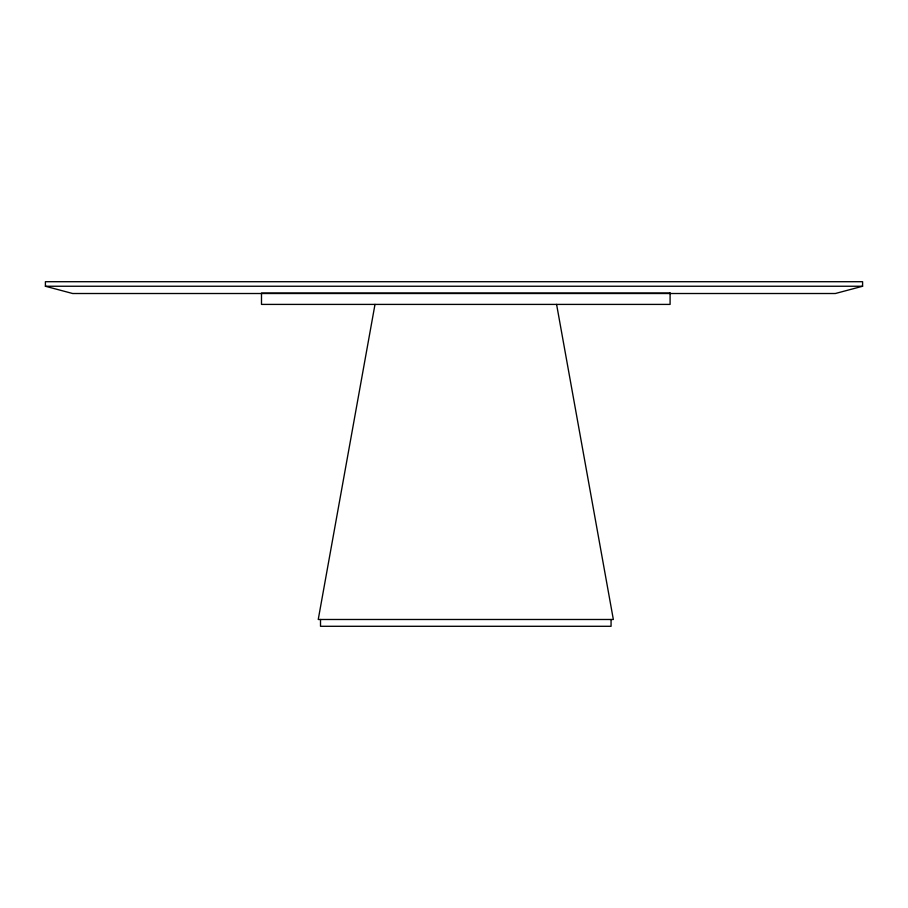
<?xml version="1.0" encoding="UTF-8"?>
<svg xmlns="http://www.w3.org/2000/svg" width="908" height="908" viewBox="0 0 908 908"><rect width="100%" height="100%" fill="white"/><g stroke="black" fill="none" stroke-linecap="round" stroke-linejoin="round"><path stroke-width="1.36" d="M374.993 304.407L318.243 619.483L613.343 619.483L556.593 304.407M862.6 286.247L835.349 293.511L72.64 293.511L45.4 286.247L45.4 281.707L862.6 281.707L862.589 286.247L45.4 286.247M611.061 619.483L611.061 626.293L320.513 626.293L320.513 619.483M670.093 293.057L261.493 293.057L261.493 304.407L670.093 304.407L670.093 293.057"/></g></svg>
